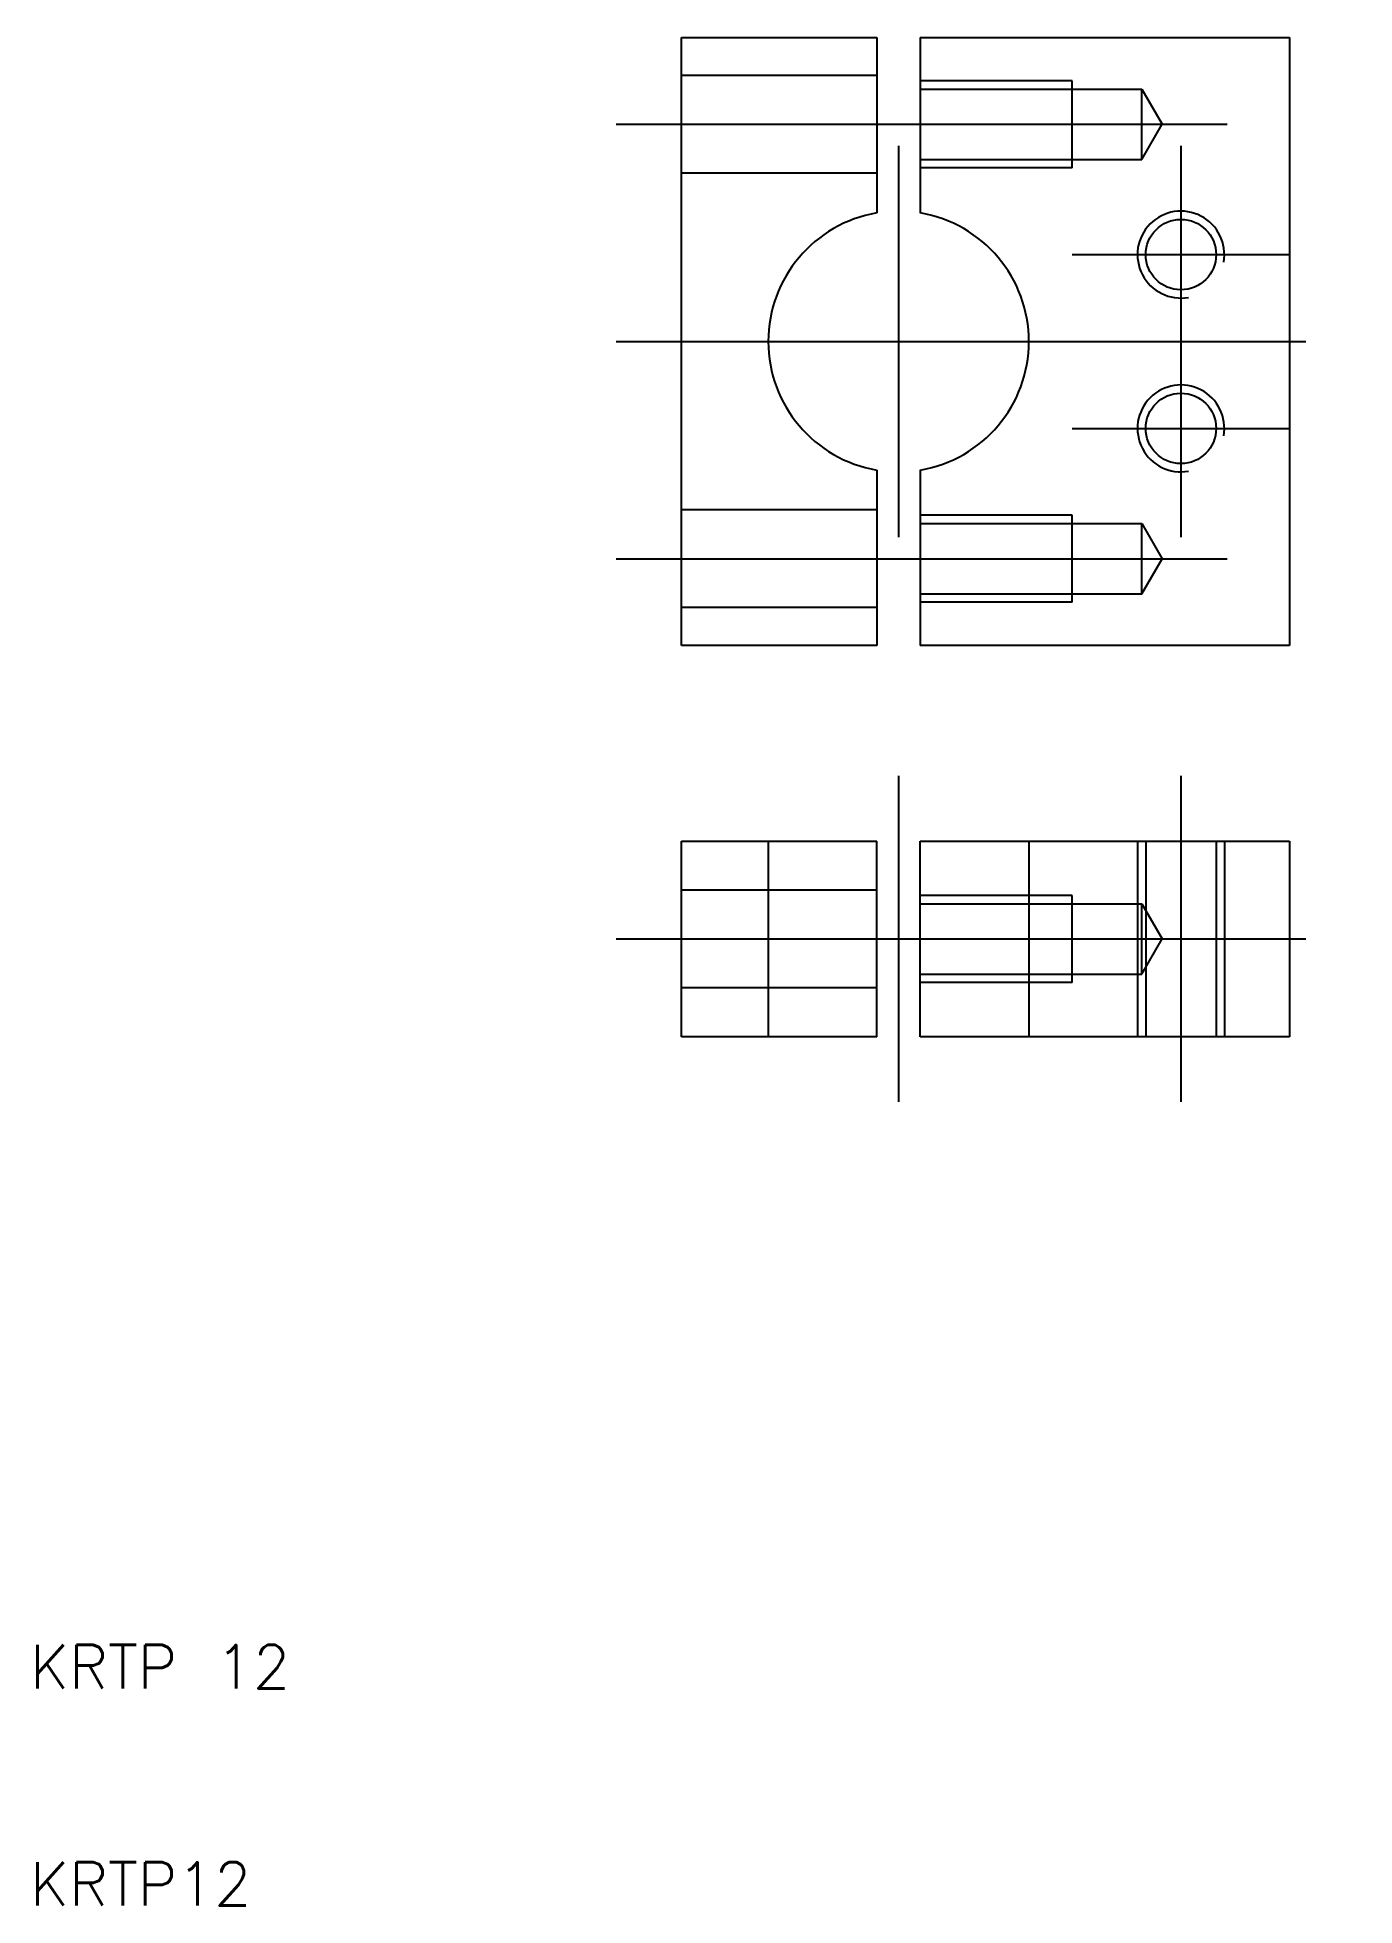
# Model space of a CAD drawing. Extents: x 10.3 to 71, y 10 to 96.
import ezdxf

# ---------------------------------------------------------------- set-up
doc = ezdxf.new("R2010")
doc.units = 0
doc.linetypes.add('CENTER', pattern=[50.8, 31.75, -6.35, 6.35, -6.35])
doc.linetypes.add('DASHED', pattern=[19.05, 12.7, -6.35])
doc.layers.get('0').update_dxf_attribs({"linetype": 'CONTINUOUS'})
doc.layers.add('CENTER', color=1, linetype='CENTER')
doc.styles.get("Standard").update_dxf_attribs({"font": 'txt.shx'})

msp = doc.modelspace()

# ---------------------------------------------------------------- linework, layer by layer
for p, q in [((40, 68), (40, 96)), ((40, 96), (49, 96)), ((49, 96), (49, 87.916)), ((51, 96), (68, 96)), ((51, 96), (51, 87.916)), ((68, 96), (68, 68)), ((49, 76.084), (49, 68)), ((51, 76.084), (51, 68)), ((49, 68), (40, 68)), ((68, 68), (51, 68)), ((40, 59), (49, 59)), ((40, 50), (40, 59)), ((49, 50), (49, 59)), ((51, 59), (68, 59)), ((51, 50), (51, 59)), ((68, 59), (68, 50)), ((49, 50), (40, 50)), ((68, 50), (51, 50))]:
    msp.add_line(p, q)
at = {"color": 3, "linetype": 'DASHED'}
for p, q in [((49, 94.25), (40, 94.25)), ((58, 94), (51, 94)), ((58, 90), (58, 94)), ((51, 93.621), (61.2, 93.621)), ((61.2, 93.621), (62.136, 92)), ((61.2, 90.379), (61.2, 93.621)), ((61.2, 90.379), (62.136, 92)), ((51, 90.379), (61.2, 90.379)), ((49, 89.75), (40, 89.75)), ((58, 90), (51, 90)), ((49, 74.25), (40, 74.25)), ((58, 74), (51, 74)), ((58, 70), (58, 74)), ((51, 73.621), (61.2, 73.621)), ((61.2, 73.621), (62.136, 72)), ((61.2, 70.379), (61.2, 73.621)), ((61.2, 70.379), (62.136, 72)), ((49, 69.75), (40, 69.75)), ((51, 70.379), (61.2, 70.379)), ((58, 70), (51, 70)), ((44, 59), (44, 50)), ((56, 59), (56, 50)), ((61, 59), (61, 50)), ((61.379, 59), (61.379, 50)), ((64.621, 59), (64.621, 50)), ((65, 59), (65, 50)), ((49, 56.75), (40, 56.75)), ((58, 56.5), (51, 56.5)), ((51, 56.121), (61.2, 56.121)), ((58, 52.5), (58, 56.5)), ((61.2, 56.121), (62.136, 54.5)), ((61.2, 52.879), (61.2, 56.121)), ((61.2, 52.879), (62.136, 54.5)), ((51, 52.879), (61.2, 52.879)), ((58, 52.5), (51, 52.5)), ((49, 52.25), (40, 52.25))]:
    msp.add_line(p, q, dxfattribs=at)
for centre in [(63, 86), (63, 78)]:
    msp.add_circle(centre, 1.621)
for start, end in [(99.59407, 260.40593), (279.59407, 80.40593)]:
    msp.add_arc((50, 82), 6, start, end)
at = {"color": 3}
for centre in [(63, 86), (63, 78)]:
    msp.add_arc(centre, 2, 350, 280, dxfattribs=at)
at = {"layer": 'CENTER'}
for p, q in [((37, 92), (65.136, 92)), ((50, 91), (50, 73)), ((63, 91), (63, 81)), ((58, 86), (68, 86)), ((63, 83), (63, 73)), ((37, 82), (71, 82)), ((58, 78), (68, 78)), ((37, 72), (65.136, 72)), ((50, 62), (50, 47)), ((63, 62), (63, 47)), ((37, 54.5), (71, 54.5))]:
    msp.add_line(p, q, dxfattribs=at)

# ---------------------------------------------------------------- texts
for s, p in [('KRTP 12', (10, 20)), ('KRTP12', (10, 10))]:
    msp.add_text(s, height=2).set_placement(p)

doc.saveas('drawing.dxf')
